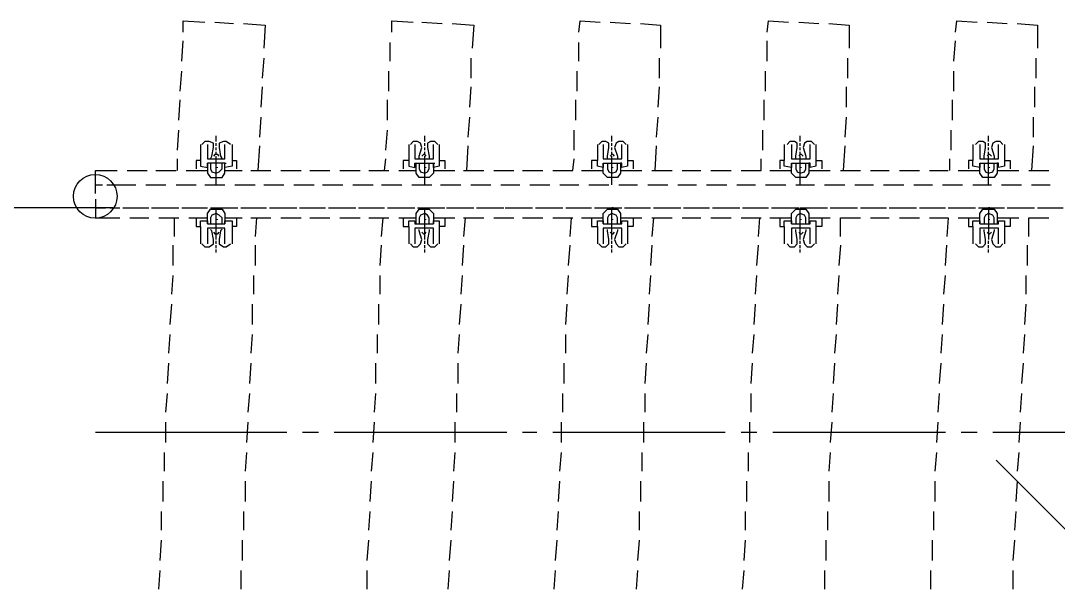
# Model space of a CAD drawing. Header units: millimetres. Extents: x -45 to 90, y -17 to 16.
# Drawn here: x 58.333 to 61.64, y -0.516 to 1.311 of the extents above; entities that cross this region are included whole.
import ezdxf

# ---------------------------------------------------------------- set-up
doc = ezdxf.new("R2010")
doc.units = ezdxf.units.MM
doc.header["$PDMODE"] = 3
doc.layers.add('PDF_Geometry', color=7, linetype='Continuous')

msp = doc.modelspace()

# ---------------------------------------------------------------- linework, layer by layer
at = {"color": 1}
msp.add_point((62.4424, -1.0885), dxfattribs=at)
at = {"layer": 'PDF_Geometry', "lineweight": 25}
for points in [[(58.8509, 1.2744), (58.8509, 1.3111), (58.9197, 1.3065)], [(58.9516, 1.3065), (59.0114, 1.3019)], [(59.0435, 1.3019), (59.1122, 1.2973), (59.1076, 1.224)], [(59.5156, 1.2744), (59.5156, 1.3111), (59.5844, 1.3065)], [(59.6119, 1.3065), (59.6761, 1.3019)], [(59.7082, 1.3019), (59.7769, 1.2973), (59.7723, 1.224)], [(60.1116, 1.2744), (60.1161, 1.3111), (60.1803, 1.3065)], [(60.2122, 1.3065), (60.2766, 1.3019)], [(60.3087, 1.3019), (60.3728, 1.2973), (60.3728, 1.224)], [(60.7121, 1.2744), (60.7167, 1.3111), (60.7808, 1.3065)], [(60.8129, 1.3065), (60.8771, 1.3019)], [(60.9092, 1.3019), (60.9734, 1.2973), (60.9734, 1.224)], [(61.3126, 1.2744), (61.3172, 1.3111), (61.3814, 1.3065)], [(61.4134, 1.3065), (61.4776, 1.3019)], [(61.5097, 1.3019), (61.5739, 1.2973), (61.5739, 1.224)], [(58.8463, 1.1827), (58.8509, 1.2469)], [(59.511, 1.1827), (59.511, 1.2423)], [(60.1116, 1.1827), (60.1116, 1.2423)], [(60.7121, 1.1827), (60.7121, 1.2469)], [(61.308, 1.1827), (61.3126, 1.2469)], [(59.1076, 1.1919), (59.103, 1.1277)], [(59.7677, 1.1919), (59.7677, 1.1277)], [(60.3683, 1.1919), (60.3683, 1.1277)], [(60.9688, 1.1919), (60.9688, 1.1277)], [(61.5693, 1.1919), (61.5693, 1.1277)], [(58.8418, 1.0864), (58.8463, 1.1506)], [(59.5065, 1.0864), (59.5065, 1.1506)], [(60.107, 1.0864), (60.107, 1.1506)], [(60.7075, 1.0864), (60.7075, 1.1506)], [(61.308, 1.0864), (61.308, 1.1506)], [(59.103, 1.1002), (59.0985, 1.036)], [(59.7677, 1.1002), (59.7632, 1.036)], [(60.3683, 1.1002), (60.3637, 1.036)], [(60.9642, 1.1002), (60.9642, 1.036)], [(61.5647, 1.1002), (61.5647, 1.036)], [(58.837, 0.9948), (58.8418, 1.0589)], [(59.5019, 0.9948), (59.5019, 1.0589)], [(60.1024, 0.9948), (60.1024, 1.0589)], [(60.7029, 0.9948), (60.7029, 1.0589)], [(61.3034, 0.9948), (61.3034, 1.0589)], [(59.0985, 1.0039), (59.0939, 0.9399)], [(59.7632, 1.0039), (59.7586, 0.9399)], [(60.3637, 1.0039), (60.3591, 0.9399)], [(60.9642, 1.0039), (60.9596, 0.9399)], [(61.5601, 1.0039), (61.5601, 0.9399)], [(58.8326, 0.8985), (58.837, 0.9627)], [(59.4973, 0.8985), (59.5019, 0.9627)], [(60.0976, 0.8985), (60.0976, 0.9627)], [(60.6983, 0.8985), (60.6983, 0.9627)], [(61.2988, 0.8985), (61.2988, 0.9627)], [(58.9564, 0.926), (58.9564, 0.9352), (58.9564, 0.9399), (58.9564, 0.9443)], [(59.6211, 0.926), (59.6211, 0.9352), (59.6211, 0.9399), (59.6211, 0.9443)], [(60.217, 0.926), (60.217, 0.9352), (60.217, 0.9399), (60.217, 0.9443)], [(60.8175, 0.926), (60.8175, 0.9352), (60.8175, 0.9399), (60.8175, 0.9443)], [(61.418, 0.926), (61.418, 0.9352), (61.418, 0.9399), (61.418, 0.9443)], [(58.9059, 0.9168), (58.9059, 0.8664), (58.8922, 0.8664), (58.8922, 0.8389)], [(58.938, 0.871), (58.9426, 0.8802), (58.9472, 0.9077), (58.9472, 0.9214), (58.9334, 0.926), (58.9197, 0.926), (58.9105, 0.9168)], [(58.9289, 0.9168), (58.9289, 0.871), (58.9839, 0.871), (58.9839, 0.9168)], [(58.9564, 0.9122), (58.9564, 0.9214)], [(58.9564, 0.8985), (58.9564, 0.9077)], [(58.9564, 0.8847), (58.9564, 0.8939)], [(59.0022, 0.9168), (58.9884, 0.926), (58.9793, 0.926), (58.9655, 0.9214), (58.9655, 0.9077), (58.9701, 0.8802), (58.9747, 0.871)], [(59.0068, 0.9168), (59.0068, 0.8664), (59.0205, 0.8664), (59.0205, 0.8389)], [(59.0939, 0.9122), (59.0893, 0.8343)], [(59.5706, 0.9168), (59.5706, 0.8664), (59.5523, 0.8664), (59.5523, 0.8389)], [(59.6027, 0.871), (59.6027, 0.8802), (59.6119, 0.9077), (59.6073, 0.9214), (59.5981, 0.926), (59.5844, 0.926), (59.5752, 0.9168)], [(59.589, 0.9168), (59.589, 0.871), (59.6486, 0.871), (59.6486, 0.9168)], [(59.6211, 0.9122), (59.6211, 0.9214)], [(59.6211, 0.8985), (59.6211, 0.9077)], [(59.6211, 0.8847), (59.6211, 0.8939)], [(59.6623, 0.9168), (59.6531, 0.926), (59.6392, 0.926), (59.6302, 0.9214), (59.6302, 0.9077), (59.6348, 0.8802), (59.6348, 0.871)], [(59.6669, 0.9168), (59.6669, 0.8664), (59.6852, 0.8664), (59.6852, 0.8389)], [(59.7586, 0.9122), (59.7538, 0.8343)], [(60.1711, 0.9168), (60.1711, 0.8664), (60.1528, 0.8664), (60.1528, 0.8389)], [(60.2032, 0.871), (60.2032, 0.8802), (60.2078, 0.9077), (60.2078, 0.9214), (60.1987, 0.926), (60.1849, 0.926), (60.1757, 0.9168)], [(60.1895, 0.9168), (60.1895, 0.871), (60.2491, 0.871), (60.2491, 0.9168)], [(60.217, 0.9122), (60.217, 0.9214)], [(60.217, 0.8985), (60.217, 0.9077)], [(60.217, 0.8847), (60.217, 0.8939)], [(60.2628, 0.9168), (60.2537, 0.926), (60.2399, 0.926), (60.2307, 0.9214), (60.2262, 0.9077), (60.2353, 0.8802), (60.2353, 0.871)], [(60.2674, 0.9168), (60.2674, 0.8664), (60.2858, 0.8664), (60.2858, 0.8389)], [(60.3591, 0.9122), (60.3545, 0.8343)], [(60.7671, 0.9168), (60.7671, 0.8664), (60.7533, 0.8664), (60.7533, 0.8389)], [(60.8038, 0.871), (60.8038, 0.8802), (60.8083, 0.9077), (60.8083, 0.9214), (60.7992, 0.926), (60.7852, 0.926), (60.7763, 0.9168)], [(60.79, 0.9168), (60.79, 0.871), (60.8496, 0.871), (60.8496, 0.9168)], [(60.8175, 0.9122), (60.8175, 0.9214)], [(60.8175, 0.8985), (60.8175, 0.9077)], [(60.8175, 0.8847), (60.8175, 0.8939)], [(60.8633, 0.9168), (60.8542, 0.926), (60.8404, 0.926), (60.8313, 0.9214), (60.8267, 0.9077), (60.8358, 0.8802), (60.8358, 0.871)], [(60.8679, 0.9168), (60.8679, 0.8664), (60.8863, 0.8664), (60.8863, 0.8389)], [(60.9596, 0.9122), (60.955, 0.8343)], [(61.3676, 0.9168), (61.3676, 0.8664), (61.3539, 0.8664), (61.3539, 0.8389)], [(61.4043, 0.871), (61.4043, 0.8802), (61.4089, 0.9077), (61.4089, 0.9214), (61.3997, 0.926), (61.3859, 0.926), (61.3768, 0.9168)], [(61.3905, 0.9168), (61.3905, 0.871), (61.4501, 0.871), (61.4501, 0.9168)], [(61.418, 0.9122), (61.418, 0.9214)], [(61.418, 0.8985), (61.418, 0.9077)], [(61.418, 0.8847), (61.418, 0.8939)], [(61.4639, 0.9168), (61.4547, 0.926), (61.4409, 0.926), (61.4318, 0.9214), (61.4272, 0.9077), (61.4364, 0.8802), (61.4364, 0.871)], [(61.4685, 0.9168), (61.4685, 0.8664), (61.4868, 0.8664), (61.4868, 0.8389)], [(61.5601, 0.9122), (61.5556, 0.8343)], [(58.8326, 0.8343), (58.8326, 0.871)], [(58.9059, 0.8664), (58.9059, 0.8481), (58.9289, 0.8435), (58.9289, 0.8572), (58.9289, 0.8253), (58.938, 0.8114), (58.9747, 0.8114), (58.9839, 0.8253), (58.9839, 0.8572), (58.9289, 0.8572)], [(58.9655, 0.8802), (58.9609, 0.8847), (58.9516, 0.8847), (58.9472, 0.8802)], [(58.9564, 0.7885), (58.9564, 0.8022), (58.9564, 0.816), (58.9564, 0.8297), (58.9564, 0.8435), (58.9564, 0.8526), (58.9564, 0.8664), (58.9564, 0.8802)], [(59.0068, 0.8664), (59.0068, 0.8481), (58.9839, 0.8435), (58.9839, 0.8572), (58.9884, 0.8572)], [(59.4927, 0.8343), (59.4973, 0.871)], [(59.5706, 0.8664), (59.5706, 0.8481), (59.589, 0.8435), (59.589, 0.8572), (59.5935, 0.8572), (59.6486, 0.8572), (59.6486, 0.8253), (59.6348, 0.8114), (59.6027, 0.8114), (59.5935, 0.8253), (59.5935, 0.8572)], [(59.6256, 0.8802), (59.6211, 0.8847), (59.6165, 0.8847), (59.6119, 0.8802)], [(59.6211, 0.7885), (59.6211, 0.8022), (59.6211, 0.816), (59.6211, 0.8297), (59.6211, 0.8435), (59.6211, 0.8526), (59.6211, 0.8664), (59.6211, 0.8802)], [(59.6669, 0.8664), (59.6669, 0.8481), (59.6486, 0.8435), (59.6486, 0.8572), (59.6531, 0.8572)], [(60.029, 0.8343), (60.0932, 0.8343), (60.0976, 0.871)], [(60.2674, 0.8664), (60.2674, 0.8481), (60.2491, 0.8435), (60.2491, 0.8572), (60.2445, 0.8572), (60.2445, 0.8253), (60.2353, 0.8114), (60.2032, 0.8114), (60.1895, 0.8253), (60.1895, 0.8572), (60.1895, 0.8435), (60.1711, 0.8481), (60.1711, 0.8664)], [(60.2262, 0.8802), (60.2216, 0.8847), (60.217, 0.8847), (60.2122, 0.8802)], [(60.217, 0.7885), (60.217, 0.8022), (60.217, 0.816), (60.217, 0.8297), (60.217, 0.8435), (60.217, 0.8526), (60.217, 0.8664), (60.217, 0.8802)], [(60.6296, 0.8343), (60.6937, 0.8343), (60.6937, 0.871)], [(60.8679, 0.8664), (60.8679, 0.8481), (60.8496, 0.8435), (60.8496, 0.8572), (60.845, 0.8572), (60.845, 0.8253), (60.8358, 0.8114), (60.8038, 0.8114), (60.79, 0.8253), (60.79, 0.8572), (60.79, 0.8435), (60.7671, 0.8481), (60.7671, 0.8664)], [(60.8267, 0.8802), (60.8221, 0.8847), (60.8175, 0.8847), (60.8129, 0.8802)], [(60.8175, 0.7885), (60.8175, 0.8022), (60.8175, 0.816), (60.8175, 0.8297), (60.8175, 0.8435), (60.8175, 0.8526), (60.8175, 0.8664), (60.8175, 0.8802)], [(61.2943, 0.8343), (61.2943, 0.871)], [(61.4685, 0.8664), (61.4685, 0.8481), (61.4501, 0.8435), (61.4501, 0.8572), (61.4455, 0.8572), (61.4455, 0.8253), (61.4364, 0.8114), (61.3997, 0.8114), (61.3905, 0.8253), (61.3905, 0.8572), (61.3905, 0.8435), (61.3676, 0.8481), (61.3676, 0.8664)], [(61.4272, 0.8802), (61.4226, 0.8847), (61.418, 0.8847), (61.4134, 0.8802)], [(61.418, 0.7885), (61.418, 0.8022), (61.418, 0.816), (61.418, 0.8297), (61.418, 0.8435), (61.418, 0.8526), (61.418, 0.8664), (61.418, 0.8802)], [(58.5713, 0.7885), (58.5713, 0.8206), (58.5713, 0.8343), (58.6401, 0.8343)], [(58.6721, 0.8343), (58.7363, 0.8343)], [(58.7638, 0.8343), (58.828, 0.8343)], [(58.8601, 0.8343), (58.9289, 0.8343)], [(58.938, 0.8572), (58.938, 0.8389), (58.9426, 0.8297), (58.9564, 0.8253), (58.9655, 0.8297), (58.9747, 0.8389), (58.9747, 0.8572)], [(58.9839, 0.8343), (59.0389, 0.8343)], [(59.0662, 0.8343), (59.1306, 0.8343)], [(59.1626, 0.8343), (59.2268, 0.8343)], [(59.2543, 0.8343), (59.3185, 0.8343)], [(59.3506, 0.8343), (59.4148, 0.8343)], [(59.4423, 0.8343), (59.5065, 0.8343)], [(59.5385, 0.8343), (59.5935, 0.8343)], [(59.6027, 0.8572), (59.6027, 0.8389), (59.6073, 0.8297), (59.6211, 0.8253), (59.6302, 0.8297), (59.6348, 0.8389), (59.6348, 0.8572)], [(59.6486, 0.8343), (59.7173, 0.8343)], [(59.7448, 0.8343), (59.809, 0.8343)], [(59.8411, 0.8343), (59.9053, 0.8343)], [(59.9328, 0.8343), (59.997, 0.8343)], [(60.1207, 0.8343), (60.1895, 0.8343)], [(60.1895, 0.8572), (60.2445, 0.8572)], [(60.2032, 0.8572), (60.2032, 0.8389), (60.2078, 0.8297), (60.217, 0.8253), (60.2307, 0.8297), (60.2353, 0.8389), (60.2353, 0.8572)], [(60.2445, 0.8343), (60.3133, 0.8343)], [(60.3453, 0.8343), (60.4095, 0.8343)], [(60.4414, 0.8343), (60.5012, 0.8343)], [(60.5333, 0.8343), (60.5975, 0.8343)], [(60.7212, 0.8343), (60.79, 0.8343)], [(60.79, 0.8572), (60.845, 0.8572)], [(60.8038, 0.8572), (60.8038, 0.8389), (60.8083, 0.8297), (60.8175, 0.8253), (60.8313, 0.8297), (60.8358, 0.8389), (60.8358, 0.8572)], [(60.845, 0.8343), (60.9138, 0.8343)], [(60.9459, 0.8343), (61.01, 0.8343)], [(61.0421, 0.8343), (61.1017, 0.8343)], [(61.1338, 0.8343), (61.198, 0.8343)], [(61.2301, 0.8343), (61.2897, 0.8343)], [(61.3218, 0.8343), (61.3905, 0.8343)], [(61.3905, 0.8572), (61.4455, 0.8572)], [(61.4043, 0.8572), (61.4043, 0.8389), (61.4089, 0.8297), (61.418, 0.8253), (61.4318, 0.8297), (61.4364, 0.8389), (61.4364, 0.8572)], [(61.4455, 0.8343), (61.5143, 0.8343)], [(61.5464, 0.8343), (61.6106, 0.8343)], [(58.5713, 0.761), (58.5713, 0.7885), (58.5942, 0.7885)], [(58.6078, 0.7885), (58.6263, 0.7885), (58.6996, 0.7885)], [(58.7317, 0.7885), (58.7959, 0.7885)], [(58.828, 0.7885), (58.8922, 0.7885)], [(58.9197, 0.7885), (58.9839, 0.7885)], [(59.0159, 0.7885), (59.0801, 0.7885)], [(59.1076, 0.7885), (59.1718, 0.7885)], [(59.2039, 0.7885), (59.2681, 0.7885)], [(59.2954, 0.7885), (59.3598, 0.7885)], [(59.3918, 0.7885), (59.456, 0.7885)], [(59.4835, 0.7885), (59.5477, 0.7885)], [(59.5798, 0.7885), (59.644, 0.7885)], [(59.6715, 0.7885), (59.7357, 0.7885)], [(59.7677, 0.7885), (59.8319, 0.7885)], [(59.864, 0.7885), (59.9236, 0.7885)], [(59.9557, 0.7885), (60.0199, 0.7885)], [(60.052, 0.7885), (60.1116, 0.7885)], [(60.1436, 0.7885), (60.2078, 0.7885)], [(60.2399, 0.7885), (60.2995, 0.7885)], [(60.3316, 0.7885), (60.3958, 0.7885)], [(60.4279, 0.7885), (60.4875, 0.7885)], [(60.5195, 0.7885), (60.5837, 0.7885)], [(60.6158, 0.7885), (60.6754, 0.7885)], [(60.7075, 0.7885), (60.7717, 0.7885)], [(60.8038, 0.7885), (60.8633, 0.7885)], [(60.8954, 0.7885), (60.9596, 0.7885)], [(60.9917, 0.7885), (61.0513, 0.7885)], [(61.0834, 0.7885), (61.1476, 0.7885)], [(61.1797, 0.7885), (61.2392, 0.7885)], [(61.2713, 0.7885), (61.3355, 0.7885)], [(61.3676, 0.7885), (61.4272, 0.7885)], [(61.4593, 0.7885), (61.5235, 0.7885)], [(61.5556, 0.7885), (61.6151, 0.7885)], [(58.5713, 0.7426), (58.5713, 0.7151), (58.5713, 0.683), (58.585, 0.683), (58.6492, 0.683)], [(58.5713, 0.7151), (58.145, 0.7151)], [(58.6263, 0.7151), (58.5713, 0.7151), (58.6034, 0.7151)], [(58.6171, 0.7151), (58.6492, 0.7151)], [(58.6584, 0.7151), (58.718, 0.7151)], [(58.663, 0.7151), (58.6951, 0.7151)], [(58.7134, 0.7151), (58.7409, 0.7151)], [(58.7501, 0.7151), (58.8142, 0.7151)], [(58.7592, 0.7151), (58.7913, 0.7151)], [(58.8051, 0.7151), (58.837, 0.7151)], [(58.8463, 0.7151), (58.9105, 0.7151)], [(58.8509, 0.7151), (58.883, 0.7151)], [(58.9013, 0.7151), (58.9289, 0.7151)], [(58.9059, 0.6555), (58.9059, 0.6739), (58.9289, 0.6739), (58.9289, 0.6647), (58.9289, 0.6968), (58.938, 0.7107), (58.9747, 0.7107), (58.9839, 0.6968), (58.9839, 0.6647), (58.9839, 0.6739), (59.0068, 0.6739), (59.0068, 0.6555)], [(58.938, 0.7151), (59.0022, 0.7151)], [(58.9747, 0.6647), (58.9747, 0.683), (58.9655, 0.6922), (58.9564, 0.6968), (58.9426, 0.6922), (58.938, 0.683), (58.938, 0.6647)], [(58.9472, 0.7151), (58.9793, 0.7151)], [(58.9564, 0.6143), (58.9564, 0.6234), (58.9564, 0.628), (58.9564, 0.6372), (58.9564, 0.6418), (58.9564, 0.6509), (58.9564, 0.6555), (58.9564, 0.6647), (58.9564, 0.6693), (58.9564, 0.6784), (58.9564, 0.6876), (58.9564, 0.6922), (58.9564, 0.7014), (58.9564, 0.706), (58.9564, 0.7151), (58.9609, 0.7151)], [(58.993, 0.7151), (59.0251, 0.7151)], [(59.0343, 0.7151), (59.0985, 0.7151)], [(59.0389, 0.7151), (59.071, 0.7151)], [(59.0893, 0.7151), (59.1168, 0.7151)], [(59.126, 0.7151), (59.1901, 0.7151)], [(59.1351, 0.7151), (59.1672, 0.7151)], [(59.1808, 0.7151), (59.2131, 0.7151)], [(59.2222, 0.7151), (59.2864, 0.7151)], [(59.2268, 0.7151), (59.2589, 0.7151)], [(59.2772, 0.7151), (59.3047, 0.7151)], [(59.3139, 0.7151), (59.3781, 0.7151)], [(59.3231, 0.7151), (59.3552, 0.7151)], [(59.3689, 0.7151), (59.401, 0.7151)], [(59.41, 0.7151), (59.4744, 0.7151)], [(59.4148, 0.7151), (59.4469, 0.7151)], [(59.4652, 0.7151), (59.4927, 0.7151)], [(59.5019, 0.7151), (59.566, 0.7151)], [(59.511, 0.7151), (59.5431, 0.7151)], [(59.5569, 0.7151), (59.589, 0.7151)], [(59.5706, 0.6555), (59.5706, 0.6739), (59.589, 0.6739), (59.589, 0.6647), (59.5935, 0.6647), (59.5935, 0.6968), (59.6027, 0.7107), (59.6348, 0.7107), (59.6486, 0.6968), (59.6486, 0.6647), (59.6486, 0.6739), (59.6669, 0.6739), (59.6669, 0.6555)], [(59.5981, 0.7151), (59.6623, 0.7151)], [(59.6027, 0.7151), (59.6348, 0.7151)], [(59.6348, 0.6647), (59.6348, 0.683), (59.6302, 0.6922), (59.6211, 0.6968), (59.6073, 0.6922), (59.6027, 0.683), (59.6027, 0.6647)], [(59.6211, 0.6143), (59.6211, 0.6234), (59.6211, 0.628), (59.6211, 0.6372), (59.6211, 0.6418), (59.6211, 0.6509), (59.6211, 0.6555), (59.6211, 0.6647), (59.6211, 0.6693), (59.6211, 0.6784), (59.6211, 0.6876), (59.6211, 0.6922), (59.6211, 0.7014), (59.6211, 0.706), (59.6211, 0.7151), (59.6256, 0.7151)], [(59.6531, 0.7151), (59.6852, 0.7151)], [(59.6898, 0.7151), (59.7538, 0.7151)], [(59.699, 0.7151), (59.7311, 0.7151)], [(59.7448, 0.7151), (59.7769, 0.7151)], [(59.7861, 0.7151), (59.8503, 0.7151)], [(59.7907, 0.7151), (59.8228, 0.7151)], [(59.8411, 0.7151), (59.8732, 0.7151)], [(59.8778, 0.7151), (59.9419, 0.7151)], [(59.8869, 0.7151), (59.919, 0.7151)], [(59.9328, 0.7151), (59.9649, 0.7151)], [(59.974, 0.7151), (60.0382, 0.7151)], [(59.9786, 0.7151), (60.0107, 0.7151)], [(60.029, 0.7151), (60.0611, 0.7151)], [(60.0703, 0.7151), (60.1299, 0.7151)], [(60.0749, 0.7151), (60.107, 0.7151)], [(60.1207, 0.7151), (60.1528, 0.7151)], [(60.162, 0.7151), (60.2262, 0.7151)], [(60.1711, 0.7151), (60.1987, 0.7151)], [(60.1711, 0.6555), (60.1711, 0.6739), (60.1895, 0.6739), (60.1895, 0.6647), (60.1895, 0.6968), (60.2032, 0.7107), (60.2353, 0.7107), (60.2445, 0.6968), (60.2445, 0.6647)], [(60.2353, 0.6647), (60.2353, 0.683), (60.2307, 0.6922), (60.217, 0.6968), (60.2078, 0.6922), (60.2032, 0.683), (60.2032, 0.6647)], [(60.2216, 0.7151), (60.217, 0.7151), (60.2491, 0.7151)], [(60.217, 0.6143), (60.217, 0.6234), (60.217, 0.628), (60.217, 0.6372), (60.217, 0.6418), (60.217, 0.6509), (60.217, 0.6555), (60.217, 0.6647), (60.217, 0.6693), (60.217, 0.6784), (60.217, 0.6876), (60.217, 0.6922), (60.217, 0.7014), (60.217, 0.706), (60.217, 0.7151)], [(60.2582, 0.7151), (60.3178, 0.7151)], [(60.2628, 0.7151), (60.2949, 0.7151)], [(60.3087, 0.7151), (60.3408, 0.7151)], [(60.3499, 0.7151), (60.4141, 0.7151)], [(60.3591, 0.7151), (60.3866, 0.7151)], [(60.4049, 0.7151), (60.437, 0.7151)], [(60.4462, 0.7151), (60.5058, 0.7151)], [(60.4508, 0.7151), (60.4829, 0.7151)], [(60.4966, 0.7151), (60.5287, 0.7151)], [(60.5379, 0.7151), (60.6021, 0.7151)], [(60.547, 0.7151), (60.5746, 0.7151)], [(60.5929, 0.7151), (60.625, 0.7151)], [(60.6341, 0.7151), (60.6937, 0.7151)], [(60.6387, 0.7151), (60.6706, 0.7151)], [(60.6846, 0.7151), (60.7167, 0.7151)], [(60.7258, 0.7151), (60.79, 0.7151)], [(60.735, 0.7151), (60.7625, 0.7151)], [(60.7671, 0.6555), (60.7671, 0.6739), (60.79, 0.6739), (60.79, 0.6647), (60.79, 0.6968), (60.8038, 0.7107), (60.8358, 0.7107), (60.845, 0.6968), (60.845, 0.6647)], [(60.7808, 0.7151), (60.8129, 0.7151)], [(60.8358, 0.6647), (60.8358, 0.683), (60.8313, 0.6922), (60.8175, 0.6968), (60.8083, 0.6922), (60.8038, 0.683), (60.8038, 0.6647)], [(60.8175, 0.6143), (60.8175, 0.6234), (60.8175, 0.628), (60.8175, 0.6372), (60.8175, 0.6418), (60.8175, 0.6509), (60.8175, 0.6555), (60.8175, 0.6647), (60.8175, 0.6693), (60.8175, 0.6784), (60.8175, 0.6876), (60.8175, 0.6922), (60.8175, 0.7014), (60.8175, 0.706), (60.8175, 0.7151), (60.8221, 0.7151), (60.8817, 0.7151)], [(60.8267, 0.7151), (60.8588, 0.7151)], [(60.8725, 0.7151), (60.9046, 0.7151)], [(60.9138, 0.7151), (60.978, 0.7151)], [(60.9229, 0.7151), (60.9504, 0.7151)], [(60.9688, 0.7151), (61.0009, 0.7151)], [(61.01, 0.7151), (61.0696, 0.7151)], [(61.0144, 0.7151), (61.0467, 0.7151)], [(61.0605, 0.7151), (61.0926, 0.7151)], [(61.1017, 0.7151), (61.1659, 0.7151)], [(61.1109, 0.7151), (61.143, 0.7151)], [(61.1567, 0.7151), (61.1888, 0.7151)], [(61.198, 0.7151), (61.2576, 0.7151)], [(61.2026, 0.7151), (61.2347, 0.7151)], [(61.2484, 0.7151), (61.2805, 0.7151)], [(61.2897, 0.7151), (61.3539, 0.7151)], [(61.2988, 0.7151), (61.3309, 0.7151)], [(61.3447, 0.7151), (61.3768, 0.7151)], [(61.3676, 0.6555), (61.3676, 0.6739), (61.3905, 0.6739), (61.3905, 0.6647), (61.3905, 0.6968), (61.3997, 0.7107), (61.4364, 0.7107), (61.4455, 0.6968), (61.4455, 0.6647)], [(61.3859, 0.7151), (61.4455, 0.7151)], [(61.3905, 0.7151), (61.4226, 0.7151), (61.418, 0.7151), (61.418, 0.706), (61.418, 0.7014), (61.418, 0.6922), (61.418, 0.6876), (61.418, 0.6784), (61.418, 0.6693), (61.418, 0.6647), (61.418, 0.6555), (61.418, 0.6509), (61.418, 0.6418), (61.418, 0.6372), (61.418, 0.628), (61.418, 0.6234), (61.418, 0.6143)], [(61.4364, 0.6647), (61.4364, 0.683), (61.4318, 0.6922), (61.418, 0.6968), (61.4089, 0.6922), (61.4043, 0.683), (61.4043, 0.6647)], [(61.4364, 0.7151), (61.4685, 0.7151)], [(61.4776, 0.7151), (61.5418, 0.7151)], [(61.4868, 0.7151), (61.5189, 0.7151)], [(61.5326, 0.7151), (61.5647, 0.7151)], [(61.5739, 0.7151), (61.6335, 0.7151)], [(61.5785, 0.7151), (61.6106, 0.7151)], [(61.6289, 0.7151), (61.6564, 0.7151)], [(58.6813, 0.683), (58.7409, 0.683)], [(58.773, 0.683), (58.837, 0.683)], [(58.8234, 0.6234), (58.8234, 0.683)], [(58.8693, 0.683), (58.9289, 0.683)], [(58.8922, 0.683), (58.8922, 0.6555), (58.9059, 0.6555), (58.9059, 0.6005)], [(58.9289, 0.6647), (58.9839, 0.6647)], [(58.9839, 0.683), (59.0389, 0.683)], [(59.0205, 0.683), (59.0205, 0.6555), (59.0068, 0.6555), (59.0068, 0.6005)], [(59.0662, 0.683), (59.1306, 0.683)], [(59.0847, 0.683), (59.0801, 0.6234)], [(59.1626, 0.683), (59.2268, 0.683)], [(59.2543, 0.683), (59.3185, 0.683)], [(59.3506, 0.683), (59.4148, 0.683)], [(59.4423, 0.683), (59.5065, 0.683)], [(59.4835, 0.6234), (59.4881, 0.683)], [(59.5385, 0.683), (59.5935, 0.683)], [(59.5523, 0.683), (59.5523, 0.6555), (59.5706, 0.6555), (59.5706, 0.6005)], [(59.5935, 0.6647), (59.6486, 0.6647)], [(59.6486, 0.683), (59.7173, 0.683)], [(59.6852, 0.683), (59.6852, 0.6555), (59.6669, 0.6555), (59.6669, 0.6005)], [(59.7448, 0.683), (59.809, 0.683)], [(59.7494, 0.683), (59.7448, 0.6234)], [(59.8411, 0.683), (59.9053, 0.683)], [(59.9328, 0.683), (59.997, 0.683)], [(60.029, 0.683), (60.0932, 0.683)], [(60.084, 0.6234), (60.0886, 0.683)], [(60.1207, 0.683), (60.1895, 0.683)], [(60.1528, 0.683), (60.1528, 0.6555), (60.1711, 0.6555), (60.1711, 0.6005)], [(60.1895, 0.6647), (60.2445, 0.6647), (60.2491, 0.6647), (60.2491, 0.6739), (60.2674, 0.6739), (60.2674, 0.6555)], [(60.2445, 0.683), (60.3133, 0.683)], [(60.2858, 0.683), (60.2858, 0.6555), (60.2674, 0.6555), (60.2674, 0.6005)], [(60.3453, 0.683), (60.4095, 0.683)], [(60.3499, 0.683), (60.3453, 0.6234)], [(60.4414, 0.683), (60.5012, 0.683)], [(60.5333, 0.683), (60.5975, 0.683)], [(60.6296, 0.683), (60.6937, 0.683)], [(60.6846, 0.6234), (60.6892, 0.683)], [(60.7212, 0.683), (60.79, 0.683)], [(60.7533, 0.683), (60.7533, 0.6555), (60.7671, 0.6555), (60.7671, 0.6005)], [(60.79, 0.6647), (60.845, 0.6647), (60.8496, 0.6647), (60.8496, 0.6739), (60.8679, 0.6739), (60.8679, 0.6555)], [(60.845, 0.683), (60.9138, 0.683)], [(60.8863, 0.683), (60.8863, 0.6555), (60.8679, 0.6555), (60.8679, 0.6005)], [(60.9459, 0.6234), (60.9459, 0.683), (61.01, 0.683)], [(61.0421, 0.683), (61.1017, 0.683)], [(61.1338, 0.683), (61.198, 0.683)], [(61.2301, 0.683), (61.2897, 0.683), (61.2851, 0.6234)], [(61.3218, 0.683), (61.3905, 0.683)], [(61.3539, 0.683), (61.3539, 0.6555), (61.3676, 0.6555), (61.3676, 0.6005)], [(61.3905, 0.6647), (61.4455, 0.6647), (61.4501, 0.6647), (61.4501, 0.6739), (61.4685, 0.6739), (61.4685, 0.6555)], [(61.4455, 0.683), (61.5143, 0.683)], [(61.4868, 0.683), (61.4868, 0.6555), (61.4685, 0.6555), (61.4685, 0.6005)], [(61.5464, 0.6234), (61.5464, 0.683), (61.6106, 0.683)], [(58.9105, 0.6005), (58.9197, 0.5914), (58.9334, 0.5914), (58.9472, 0.6005), (58.9472, 0.6143), (58.9426, 0.6418), (58.938, 0.6464)], [(58.9839, 0.6005), (58.9839, 0.6509), (58.9289, 0.6509), (58.9289, 0.6005)], [(58.9472, 0.6372), (58.9516, 0.6326), (58.9609, 0.6326), (58.9655, 0.6372)], [(58.9747, 0.6464), (58.9701, 0.6418), (58.9655, 0.6143), (58.9655, 0.6005), (58.9793, 0.5914), (58.9884, 0.5914), (59.0022, 0.6005)], [(59.5752, 0.6005), (59.5844, 0.5914), (59.5981, 0.5914), (59.6073, 0.6005), (59.6119, 0.6143), (59.6027, 0.6418), (59.6027, 0.6464)], [(59.6486, 0.6005), (59.6486, 0.6509), (59.589, 0.6509), (59.589, 0.6005)], [(59.6119, 0.6372), (59.6165, 0.6326), (59.6211, 0.6326), (59.6256, 0.6372)], [(59.6348, 0.6464), (59.6348, 0.6418), (59.6302, 0.6143), (59.6302, 0.6005), (59.6392, 0.5914), (59.6531, 0.5914), (59.6623, 0.6005)], [(60.1757, 0.6005), (60.1849, 0.5914), (60.1987, 0.5914), (60.2078, 0.6005), (60.2078, 0.6143), (60.2032, 0.6418), (60.2032, 0.6464)], [(60.2491, 0.6005), (60.2491, 0.6509), (60.1895, 0.6509), (60.1895, 0.6005)], [(60.2122, 0.6372), (60.217, 0.6326), (60.2216, 0.6326), (60.2262, 0.6372)], [(60.2353, 0.6464), (60.2353, 0.6418), (60.2262, 0.6143), (60.2307, 0.6005), (60.2399, 0.5914), (60.2537, 0.5914), (60.2628, 0.6005)], [(60.7763, 0.6005), (60.7852, 0.5914), (60.7992, 0.5914), (60.8083, 0.6005), (60.8083, 0.6143), (60.8038, 0.6418), (60.8038, 0.6464)], [(60.8496, 0.6005), (60.8496, 0.6509), (60.79, 0.6509), (60.79, 0.6005)], [(60.8129, 0.6372), (60.8175, 0.6326), (60.8221, 0.6326), (60.8267, 0.6372)], [(60.8358, 0.6464), (60.8358, 0.6418), (60.8267, 0.6143), (60.8313, 0.6005), (60.8404, 0.5914), (60.8542, 0.5914), (60.8633, 0.6005)], [(61.3768, 0.6005), (61.3859, 0.5914), (61.3997, 0.5914), (61.4089, 0.6005), (61.4089, 0.6143), (61.4043, 0.6418), (61.4043, 0.6464)], [(61.4501, 0.6005), (61.4501, 0.6509), (61.3905, 0.6509), (61.3905, 0.6005)], [(61.4134, 0.6372), (61.418, 0.6326), (61.4226, 0.6326), (61.4272, 0.6372)], [(61.4364, 0.6464), (61.4364, 0.6418), (61.4272, 0.6143), (61.4318, 0.6005), (61.4409, 0.5914), (61.4547, 0.5914), (61.4639, 0.6005)], [(58.8188, 0.5318), (58.8188, 0.5961)], [(58.9564, 0.6005), (58.9564, 0.6097)], [(58.9564, 0.5868), (58.9564, 0.5961)], [(59.0801, 0.5961), (59.0801, 0.5318)], [(59.4789, 0.5318), (59.4835, 0.5961)], [(59.6211, 0.6005), (59.6211, 0.6097)], [(59.6211, 0.5868), (59.6211, 0.5961)], [(59.7448, 0.5961), (59.7402, 0.5318)], [(60.0795, 0.5318), (60.084, 0.5961)], [(60.217, 0.6005), (60.217, 0.6097)], [(60.217, 0.5868), (60.217, 0.5961)], [(60.3453, 0.5961), (60.3408, 0.5318)], [(60.68, 0.5318), (60.6846, 0.5961)], [(60.8175, 0.6005), (60.8175, 0.6097)], [(60.8175, 0.5868), (60.8175, 0.5961)], [(60.9459, 0.5961), (60.9413, 0.5318)], [(61.2805, 0.5318), (61.2851, 0.5961)], [(61.418, 0.6005), (61.418, 0.6097)], [(61.418, 0.5868), (61.418, 0.5961)], [(61.5418, 0.5961), (61.5418, 0.5318)], [(58.9564, 0.573), (58.9564, 0.5822)], [(59.6211, 0.573), (59.6211, 0.5822)], [(60.217, 0.573), (60.217, 0.5822)], [(60.8175, 0.573), (60.8175, 0.5822)], [(61.418, 0.573), (61.418, 0.5822)], [(58.8142, 0.4401), (58.8188, 0.4997)], [(59.0755, 0.4997), (59.0755, 0.4401)], [(59.4789, 0.4401), (59.4789, 0.4997)], [(59.7402, 0.4997), (59.7357, 0.4401)], [(60.0749, 0.4401), (60.0795, 0.4997)], [(60.3408, 0.4997), (60.3362, 0.4401)], [(60.6754, 0.4401), (60.68, 0.4997)], [(60.9413, 0.4997), (60.9367, 0.4401)], [(61.2759, 0.4401), (61.2805, 0.4997)], [(61.5372, 0.4997), (61.5372, 0.4401)], [(58.8097, 0.3438), (58.8142, 0.408)], [(59.071, 0.408), (59.071, 0.3438)], [(59.4744, 0.3438), (59.4744, 0.408)], [(59.7357, 0.408), (59.7311, 0.3438)], [(60.0703, 0.3438), (60.0749, 0.408)], [(60.3362, 0.408), (60.3316, 0.3438)], [(60.6706, 0.3438), (60.6754, 0.408)], [(60.9367, 0.408), (60.9321, 0.3438)], [(61.2713, 0.3438), (61.2759, 0.408)], [(61.5372, 0.408), (61.5326, 0.3438)], [(58.8051, 0.2523), (58.8097, 0.3117)], [(59.071, 0.3117), (59.0662, 0.2523)], [(59.4698, 0.2523), (59.4698, 0.3117)], [(59.7311, 0.3117), (59.7265, 0.2523)], [(60.0703, 0.2523), (60.0703, 0.3117)], [(60.3316, 0.3117), (60.3268, 0.2523)], [(60.6662, 0.2523), (60.6706, 0.3117)], [(60.9321, 0.3117), (60.9275, 0.2523)], [(61.2668, 0.2523), (61.2713, 0.3117)], [(61.5326, 0.3117), (61.528, 0.2523)], [(58.8005, 0.1559), (58.8051, 0.22)], [(59.0662, 0.22), (59.0618, 0.1559)], [(59.4652, 0.1559), (59.4652, 0.22)], [(59.7265, 0.22), (59.7265, 0.1559)], [(60.0657, 0.1559), (60.0657, 0.22)], [(60.3268, 0.22), (60.3224, 0.1559)], [(60.6616, 0.1559), (60.6662, 0.22)], [(60.9275, 0.22), (60.9229, 0.1559)], [(61.2622, 0.1559), (61.2668, 0.22)], [(61.528, 0.22), (61.5235, 0.1559)], [(58.7959, 0.0642), (58.8005, 0.1238)], [(59.0618, 0.1238), (59.0572, 0.0642)], [(59.4606, 0.0642), (59.4652, 0.1238)], [(59.7219, 0.1238), (59.7219, 0.0642)], [(60.0611, 0.0642), (60.0611, 0.1238)], [(60.3224, 0.1238), (60.3224, 0.0642)], [(60.6616, 0.0642), (60.6616, 0.1238)], [(60.9229, 0.1238), (60.9184, 0.0642)], [(61.2576, 0.0642), (61.2622, 0.1238)], [(61.5235, 0.1238), (61.5189, 0.0642)], [(59.1808, 0), (58.5713, 0)], [(58.7959, -0.0321), (58.7959, 0.0321)], [(59.0572, 0.0321), (59.0526, -0.0321)], [(59.2818, 0), (59.2314, 0)], [(59.8823, 0), (59.3323, 0)], [(59.456, -0.0321), (59.4606, 0.0321)], [(59.7173, 0.0321), (59.7173, -0.0321)], [(59.9786, 0), (59.9328, 0)], [(60.5791, 0), (60.029, 0)], [(60.0565, -0.0321), (60.0565, 0.0321)], [(60.3178, 0.0321), (60.3178, -0.0321)], [(60.68, 0), (60.6296, 0)], [(60.6571, -0.0321), (60.6571, 0.0321)], [(61.2805, 0), (60.7304, 0)], [(60.9184, 0.0321), (60.9138, -0.0321)], [(61.253, -0.0321), (61.2576, 0.0321)], [(61.3814, 0), (61.3309, 0)], [(61.9819, 0), (61.4318, 0)], [(61.5189, 0.0321), (61.5143, -0.0321)], [(58.7913, -0.1238), (58.7913, -0.0642)], [(59.0526, -0.0642), (59.048, -0.1238)], [(59.4514, -0.1238), (59.456, -0.0642)], [(59.7173, -0.0642), (59.7127, -0.1238)], [(60.052, -0.1238), (60.0565, -0.0642)], [(60.3133, -0.0642), (60.3133, -0.1238)], [(60.6525, -0.1238), (60.6525, -0.0642)], [(60.9138, -0.0642), (60.9092, -0.1238)], [(61.2484, -0.1238), (61.253, -0.0642)], [(61.5143, -0.0642), (61.5097, -0.1238)], [(58.7867, -0.22), (58.7867, -0.1559)], [(59.048, -0.1559), (59.048, -0.22)], [(59.4469, -0.22), (59.4514, -0.1559)], [(59.7127, -0.1559), (59.7082, -0.22)], [(60.0474, -0.22), (60.052, -0.1559)], [(60.3087, -0.1559), (60.3087, -0.22)], [(60.6479, -0.22), (60.6479, -0.1559)], [(60.9092, -0.1559), (60.9092, -0.22)], [(61.2484, -0.22), (61.2484, -0.1559)], [(61.5097, -0.1559), (61.5051, -0.22)], [(58.7822, -0.3117), (58.7822, -0.2521)], [(59.0435, -0.2521), (59.0435, -0.3117)], [(59.4423, -0.3117), (59.4469, -0.2521)], [(59.7082, -0.2521), (59.7036, -0.3117)], [(60.0428, -0.3117), (60.0474, -0.2521)], [(60.3041, -0.2521), (60.3041, -0.3117)], [(60.6433, -0.3117), (60.6433, -0.2521)], [(60.9046, -0.2521), (60.9046, -0.3117)], [(61.2436, -0.3117), (61.2436, -0.2521)], [(61.5051, -0.2521), (61.5005, -0.3117)], [(58.7776, -0.408), (58.7822, -0.3438)], [(59.0389, -0.3438), (59.0389, -0.408)], [(59.4377, -0.408), (59.4423, -0.3438)], [(59.7036, -0.3438), (59.699, -0.408)], [(60.0382, -0.408), (60.0428, -0.3438)], [(60.3041, -0.3438), (60.2995, -0.408)], [(60.6387, -0.408), (60.6433, -0.3438)], [(60.8998, -0.3438), (60.8998, -0.408)], [(61.2392, -0.408), (61.2392, -0.3438)], [(61.5005, -0.3438), (61.496, -0.408)], [(58.773, -0.4997), (58.7776, -0.4401)], [(59.0343, -0.4401), (59.0343, -0.4997)], [(59.4377, -0.4997), (59.4377, -0.4401)], [(59.699, -0.4401), (59.6944, -0.4997)], [(60.0336, -0.4997), (60.0382, -0.4401)], [(60.2995, -0.4401), (60.2949, -0.4997)], [(60.6341, -0.4997), (60.6387, -0.4401)], [(60.8954, -0.4401), (60.8954, -0.4997)], [(61.2347, -0.4997), (61.2347, -0.4401)], [(61.496, -0.4401), (61.496, -0.4997)]]:
    msp.add_lwpolyline(points, dxfattribs=at)
at = {"layer": 'PDF_Geometry', "lineweight": 9}
for points in [[(58.9564, 0.8435), (58.9609, 0.8435)], [(59.6211, 0.8435), (59.6256, 0.8435)], [(60.217, 0.8435), (60.2216, 0.8435)], [(60.8175, 0.8435), (60.8221, 0.8435)], [(61.418, 0.8435), (61.4226, 0.8435)], [(58.9564, 0.7151), (58.9609, 0.7151)], [(59.6211, 0.7151), (59.6256, 0.7151)], [(60.217, 0.7151), (60.2216, 0.7151)], [(60.8175, 0.7151), (60.8221, 0.7151)], [(61.418, 0.7151), (61.4226, 0.7151)], [(58.9564, 0.6784), (58.9609, 0.6784)], [(59.6211, 0.6784), (59.6256, 0.6784)], [(60.217, 0.6784), (60.2216, 0.6784)], [(60.8175, 0.6784), (60.8221, 0.6784)], [(61.418, 0.6784), (61.4226, 0.6784)]]:
    msp.add_lwpolyline(points, dxfattribs=at)
at = {"layer": 'PDF_Geometry', "lineweight": 25}
msp.add_circle((58.5705, 0.7518), 0.0696, dxfattribs=at)

doc.saveas('drawing.dxf')
